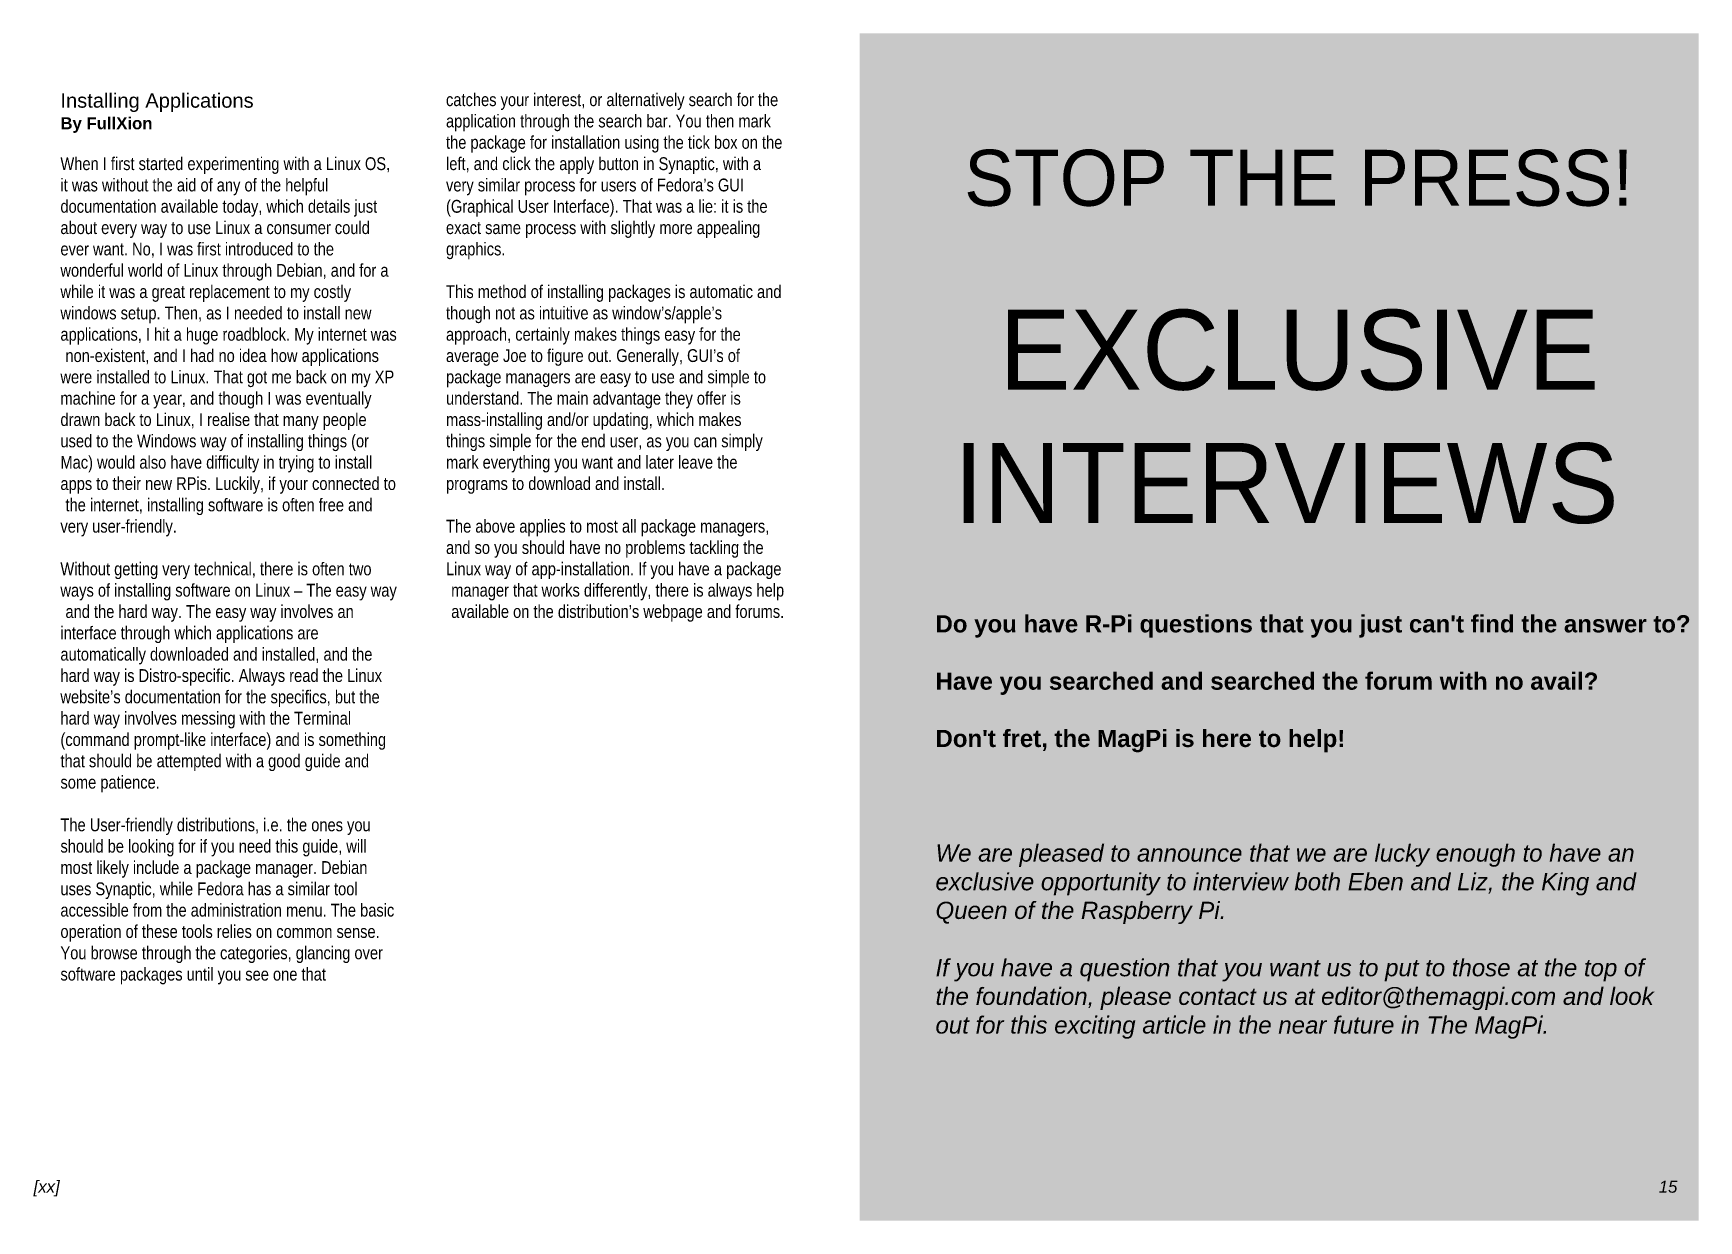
# Model space of a CAD drawing. Header units: millimetres. Extents: x 3 to 420, y 0 to 297.
import ezdxf

# ---------------------------------------------------------------- set-up
doc = ezdxf.new("R2010")
doc.units = ezdxf.units.MM
for name, color, linetype in [('Background Fill', 3, 'Continuous'), ('Images', 7, 'Continuous'), ('Text', 7, 'Continuous')]:
    doc.layers.add(name, color=color, linetype=linetype)
doc.styles.get("Standard").update_dxf_attribs({"font": 'arial.ttf'})

msp = doc.modelspace()

# ---------------------------------------------------------------- hatches: boundary and pattern name
at = {"layer": 'Background Fill'}
h = msp.add_hatch(color=256, dxfattribs=at)
h.dxf.hatch_style = 1
h.set_gradient(color1=(236, 211, 141), tint=1, name='HEMISPHERICAL')
h.paths.add_polyline_path([(420, 297), (210, 297), (210, 0), (420, 0)])

# ---------------------------------------------------------------- texts
at = {"layer": 'Images', "attachment_point": 1}
for s, width, insert, char_height in [('\\pi7.1677;{\\fStylus BT|b0|i0|c0|p34;\\H1.4x;\\C242;\\c3540943;STOP THE PRESS!\\fTop Secret Without Lines|b0|i0|c0|p2;\\H0.71429x;\\P\\pi90.317;\\P\\pi15.991;\\H2x;\\C38;\\c1191503;EXCLUSIVE\\P\\pi4.5723;INTERVIEWS}', 180.634, (229, 267.86), 10), ("{\\fArial|b1|i0|c0|p34;\\C37;\\c2254209;Do you have R-Pi questions that you just can't find the answer to?\\P \\PHave you searched and searched the forum with no avail?\\P\\PDon't fret, the MagPi is here to help!\\P\\P\\P\\fArial|b0|i0|c0|p34;\\P\\fArial|b0|i1|c0|p34;We are pleased to announce that we are lucky enough to have an exclusive opportunity to interview both Eben and Liz, the King and Queen of the Raspberry Pi.\\P\\PIf you have a question that you want us to put to those at the top of the foundation, please contact us at editor@themagpi.com and look out for this exciting article in the near future in The MagPi.}", 181, (229, 151.45), 4.3)]:
    msp.add_mtext_dynamic_manual_height_columns(s, width=width, gutter_width=12.5, heights=[0], dxfattribs=dict(at, insert=insert, char_height=char_height))
at = {"layer": 'Text', "attachment_point": 1}
for s, width, insert, char_height in [('Installing Applications\\P{\\fArial|b1|i0|c0|p34;\\H0.83333x;By FullXion\\fArial|b0|i0|c0|p34;\\H1.4x; }\\P{\\H0.94444x; \\H0.88235x;\\P\\fArial Narrow|b0|i0|c0|p34;\\H1.0667x;When I first started experimenting with a Linux OS, \\H1.2261x; \\H0.81562x;it was without the aid of any of the helpful \\H1.2422x; \\H0.80499x;documentation available today, which details just \\H1.2195x; \\H0.82004x;about every way to use Linux a consumer could \\H1.2185x; \\H0.82066x;ever want. No, I was first introduced to the \\H1.2359x; \\H0.80913x;wonderful world of Linux through Debian, and for a \\H1.2386x; \\H0.80735x;while it was a great replacement to my costly \\H1.2207x; \\H0.81923x;windows setup. Then, as I needed to install new \\H1.2181x; \\H0.82094x;applications, I hit a huge roadblock. My internet was \\H1.219x; \\H0.82037x;non-existent, and I had no idea how applications \\H1.2187x; \\H0.82056x;were installed to Linux. That got me back on my XP \\H1.2188x; \\H0.82049x;machine for a year, and though I was eventually \\H1.2358x; \\H0.80919x;drawn back to Linux, I realise that many people \\H1.2216x; \\H0.8186x;used to the Windows way of installing things (or \\H1.2349x; \\H0.80981x;Mac) would also have difficulty in trying to install \\H1.239x; \\H0.80712x;apps to their new RPis. Luckily, if your connected to \\H1.2376x; \\H0.80802x;the internet, installing software is often free and \\H1.2381x; \\H0.80772x;very user-friendly.\\H1.2379x; \\H0.80782x;\\P\\H1.2209x; \\H0.81907x;\\PWithout getting very technical, there is often two \\H1.2351x; \\H0.80965x;ways of installing software on Linux – The easy way \\H1.2389x; \\H0.80717x;and the hard way. The easy way involves an \\H1.2206x; \\H0.81929x;interface through which applications are \\H1.2352x; \\H0.80958x;automatically downloaded and installed, and the \\H1.2218x; \\H0.81846x;hard way is Distro-specific. Always read the Linux \\H1.2348x; \\H0.80985x;website’s documentation for the specifics, but the \\H1.239x; \\H0.80711x;hard way involves messing with the Terminal \\H1.2205x; \\H0.81931x;(command prompt-like interface) and is something \\H1.2352x; \\H0.80957x;that should be attempted with a good guide and \\H1.2218x; \\H0.81847x;some patience. \\H1.2177x; \\H0.82119x;\\P\\H1.2191x; \\H0.82028x;\\PThe User-friendly distributions, i.e. the ones you \\H1.2357x; \\H0.80926x;should be looking for if you need this guide, will \\H1.2387x; \\H0.8073x;most likely include a package manager. Debian \\H1.2206x; \\H0.81924x;uses Synaptic, while Fedora has a similar tool \\H1.2359x; \\H0.80915x;accessible from the administration menu. The basic \\H1.239x; \\H0.80712x;operation of these tools relies on common sense. \\H1.2376x; \\H0.80802x;You browse through the categories, glancing over \\H1.221x; \\H0.819x;software packages until you see one that \\H1.2351x; }', 84.5, (10, 282), 3.6), ('{\\fArial Narrow|b0|i0|c0|p34;catches your interest, or alternatively search for the application through the search bar. You then mark the package for installation using the tick box on the left, and click the apply button in Synaptic, with a very similar process for users of Fedora’s GUI (Graphical User Interface). That was a lie: it is the exact same process with slightly more appealing graphics.\\P\\PThis method of installing packages is automatic and though not as intuitive as window’s/apple’s \\H1.3589x; \\H0.73588x;approach, certainly makes things easy for the \\H1.2393x; \\H0.80692x;average Joe to figure out. Generally, GUI’s of \\H1.2798x; \\H0.78135x;package managers are easy to use and simple to \\H1.2489x; \\H0.80069x;understand. The main advantage they offer is \\H1.2674x; \\H0.78901x;mass-installing and/or updating, which makes \\H1.2698x; \\H0.78754x;things simple for the end user, as you can simply \\H1.269x; \\H0.78803x;mark everything you want and later leave the \\H1.2522x; \\H0.7986x;programs to download and install.\\H1.2493x; \\H0.80047x;\\P\\H1.2502x; \\H0.79984x;\\PThe above applies to most all package managers, \\H1.2499x; \\H0.80005x;and so you should have no problems tackling the \\H1.25x; \\H0.79998x;Linux way of app-installation. If you have a package \\H1.267x; \\H0.78924x;manager that works differently, there is always help \\H1.2699x; \\H0.78746x;available on the distribution’s webpage and forums. \\H1.2689x; }', 84.5, (106.5, 282), 3.2), ('\\pi3.292;{\\fArial|b0|i1|c0|p34;[xx]}', 10, (0, 10), 3), ('{\\fArial|b0|i1|c0|p34;15}', 10, (410, 10), 3)]:
    msp.add_mtext_dynamic_manual_height_columns(s, width=width, gutter_width=12.5, heights=[0], dxfattribs=dict(at, insert=insert, char_height=char_height))

doc.saveas('drawing.dxf')
